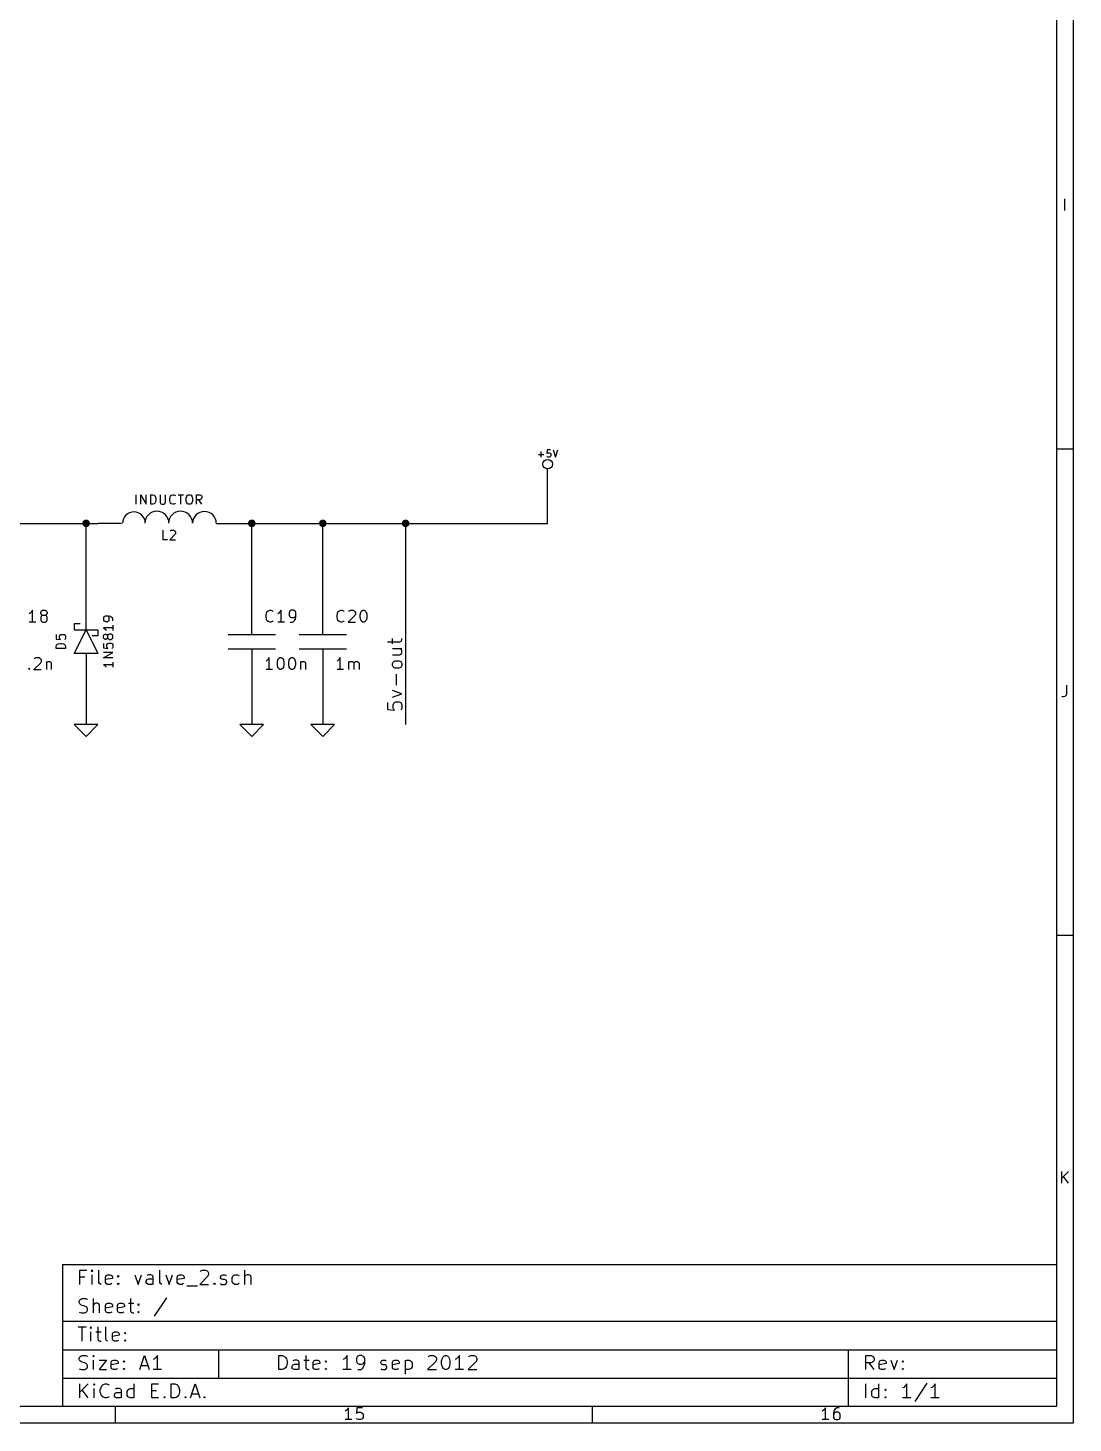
# Model space of a CAD drawing. Extents: x 4000 to 326700, y 4000 to 230000.
# Drawn here: x 282540 to 326700, y 4000 to 62925 of the extents above; entities that cross this region are included whole.
import ezdxf

# ---------------------------------------------------------------- set-up
doc = ezdxf.new("R2010")
doc.units = 0
for name, color, linetype in [('BLACK', 1, 'CONTINUOUS'), ('CYAN', 4, 'CONTINUOUS'), ('GREEN', 3, 'CONTINUOUS'), ('RED', 5, 'CONTINUOUS')]:
    doc.layers.add(name, color=color, linetype=linetype)

msp = doc.modelspace()

# ---------------------------------------------------------------- linework, layer by layer
at = {"layer": 'BLACK'}
for p, q in [((326700, 230000), (326700, 4000)), ((326000, 229300), (326000, 4700)), ((326350, 55210), (326350, 55710)), ((326700, 45140), (326000, 45140)), ((297940, 36910), (297940, 37140)), ((298340, 37080), (298340, 37140)), ((297740, 36990), (298260, 36990)), ((297940, 36710), (298340, 36710)), ((298260, 36990), (298310, 37020)), ((298310, 36680), (298290, 36710)), ((298310, 37020), (298340, 37080)), ((298340, 36620), (298310, 36680)), ((298310, 36480), (298340, 36540)), ((298340, 36540), (298340, 36620)), ((297940, 36450), (298260, 36450)), ((297940, 36080), (297970, 36140)), ((297940, 36000), (297940, 36080)), ((297970, 35940), (297940, 36000)), ((297970, 36140), (298000, 36170)), ((298000, 36170), (298060, 36200)), ((298060, 36200), (298230, 36200)), ((298230, 36200), (298290, 36170)), ((298260, 36450), (298310, 36480)), ((298290, 36170), (298310, 36140)), ((298310, 36140), (298340, 36080)), ((298340, 36000), (298310, 35940)), ((298340, 36080), (298340, 36000)), ((298000, 35910), (297970, 35940)), ((298060, 35880), (298000, 35910)), ((298230, 35880), (298060, 35880)), ((298110, 35170), (298110, 35630)), ((298290, 35910), (298230, 35880)), ((298310, 35940), (298290, 35910)), ((298340, 34800), (297940, 34940)), ((297940, 34660), (298340, 34800)), ((326420, 34810), (326400, 34740)), ((326420, 35170), (326420, 34810)), ((297740, 34430), (297740, 34140)), ((297970, 34340), (298000, 34400)), ((297970, 34200), (297970, 34340)), ((298000, 34140), (297970, 34200)), ((298000, 34400), (298030, 34430)), ((298030, 34430), (298090, 34460)), ((298090, 34460), (298230, 34460)), ((298230, 34460), (298290, 34430)), ((298290, 34430), (298310, 34400)), ((298310, 34400), (298340, 34340)), ((298340, 34200), (298310, 34140)), ((298340, 34340), (298340, 34200)), ((326280, 34670), (326230, 34670)), ((326350, 34690), (326280, 34670)), ((326400, 34740), (326350, 34690)), ((297740, 34140), (298030, 34110)), ((298030, 34110), (298000, 34140)), ((298310, 34140), (298290, 34110)), ((326700, 24600), (326000, 24600)), ((326220, 14130), (326220, 14630)), ((326500, 14630), (326220, 14340)), ((326500, 14130), (326290, 14410)), ((284000, 10700), (284000, 4700)), ((284000, 10700), (326000, 10700)), ((284000, 10700), (326000, 10700)), ((284740, 9860), (284740, 10460)), ((284740, 10460), (285030, 10460)), ((284940, 10170), (284740, 10170)), ((285250, 10460), (285220, 10430)), ((285220, 10430), (285250, 10400)), ((285280, 10430), (285250, 10460)), ((285250, 10460), (285250, 10400)), ((285250, 10400), (285280, 10430)), ((285250, 9860), (285250, 10260)), ((285540, 9940), (285540, 10460)), ((285820, 10170), (285850, 10230)), ((285820, 9940), (285820, 10170)), ((286110, 10110), (285820, 10060)), ((285850, 10230), (285910, 10260)), ((285910, 10260), (286020, 10260)), ((286020, 10260), (286080, 10230)), ((286080, 10230), (286110, 10170)), ((286110, 10170), (286110, 10110)), ((286330, 10200), (286360, 10230)), ((286360, 10170), (286330, 10200)), ((286360, 10230), (286390, 10200)), ((286360, 10230), (286360, 10170)), ((286390, 10200), (286360, 10170)), ((287060, 10260), (287200, 9860)), ((287200, 9860), (287340, 10260)), ((287540, 10000), (287570, 10060)), ((287630, 10260), (287570, 10230)), ((287570, 10060), (287630, 10090)), ((287740, 10260), (287630, 10260)), ((287630, 10090), (287770, 10090)), ((287800, 10230), (287740, 10260)), ((287770, 10090), (287830, 10110)), ((287830, 10170), (287800, 10230)), ((287830, 9860), (287830, 10170)), ((288110, 9940), (288110, 10460)), ((288370, 10260), (288510, 9860)), ((288510, 9860), (288650, 10260)), ((288850, 10170), (288880, 10230)), ((288850, 9940), (288850, 10170)), ((289140, 10110), (288850, 10060)), ((288880, 10230), (288940, 10260)), ((288940, 10260), (289050, 10260)), ((289050, 10260), (289110, 10230)), ((289110, 10230), (289140, 10170)), ((289140, 10170), (289140, 10110)), ((290140, 10200), (289800, 9860)), ((289820, 10400), (289850, 10430)), ((289850, 10430), (289910, 10460)), ((289910, 10460), (290050, 10460)), ((290050, 10460), (290110, 10430)), ((290110, 10430), (290140, 10400)), ((290140, 10400), (290170, 10340)), ((290170, 10290), (290140, 10200)), ((290170, 10340), (290170, 10290)), ((290680, 10170), (290710, 10230)), ((290680, 10140), (290680, 10170)), ((290710, 10090), (290680, 10140)), ((290710, 10230), (290770, 10260)), ((290770, 10060), (290710, 10090)), ((290770, 10260), (290860, 10260)), ((290860, 10060), (290770, 10060)), ((290860, 10260), (290910, 10230)), ((290910, 10030), (290860, 10060)), ((290940, 9970), (290910, 10030)), ((291170, 10140), (291200, 10200)), ((291170, 9970), (291170, 10140)), ((291200, 10200), (291230, 10230)), ((291230, 10230), (291290, 10260)), ((291290, 10260), (291400, 10260)), ((291400, 10260), (291460, 10230)), ((291710, 9860), (291710, 10460)), ((291740, 10230), (291710, 10200)), ((291800, 10260), (291740, 10230)), ((291880, 10260), (291800, 10260)), ((291940, 10230), (291880, 10260)), ((291970, 10170), (291940, 10230)), ((291970, 9860), (291970, 10170)), ((285570, 9890), (285540, 9940)), ((285630, 9860), (285570, 9890)), ((285850, 9890), (285820, 9940)), ((285910, 9860), (285850, 9890)), ((286020, 9860), (285910, 9860)), ((286080, 9890), (286020, 9860)), ((286330, 9890), (286360, 9910)), ((286360, 9860), (286330, 9890)), ((286360, 9910), (286390, 9890)), ((286360, 9910), (286360, 9860)), ((286390, 9890), (286360, 9860)), ((287540, 9940), (287540, 10000)), ((287570, 9890), (287540, 9940)), ((287630, 9860), (287570, 9890)), ((287770, 9860), (287630, 9860)), ((287830, 9890), (287770, 9860)), ((288140, 9890), (288110, 9940)), ((288200, 9860), (288140, 9890)), ((288880, 9890), (288850, 9940)), ((288940, 9860), (288880, 9890)), ((289050, 9860), (288940, 9860)), ((289110, 9890), (289050, 9860)), ((289250, 9800), (289710, 9800)), ((289800, 9860), (290170, 9860)), ((290390, 9890), (290420, 9910)), ((290420, 9860), (290390, 9890)), ((290420, 9910), (290450, 9890)), ((290420, 9910), (290420, 9860)), ((290450, 9890), (290420, 9860)), ((290680, 9890), (290740, 9860)), ((290740, 9860), (290860, 9860)), ((290860, 9860), (290910, 9890)), ((290910, 9890), (290940, 9940)), ((290940, 9940), (290940, 9970)), ((291200, 9910), (291170, 9970)), ((291230, 9890), (291200, 9910)), ((291290, 9860), (291230, 9890)), ((291400, 9860), (291290, 9860)), ((291460, 9890), (291400, 9860)), ((284710, 9140), (284740, 9200)), ((284710, 9090), (284710, 9140)), ((284740, 9030), (284710, 9090)), ((284740, 9200), (284770, 9230)), ((284770, 9000), (284740, 9030)), ((284770, 9230), (284830, 9260)), ((284830, 8970), (284770, 9000)), ((284830, 9260), (284970, 9260)), ((284940, 8940), (284830, 8970)), ((285000, 8910), (284940, 8940)), ((284970, 9260), (285060, 9230)), ((285030, 8890), (285000, 8910)), ((285060, 8830), (285030, 8890)), ((285310, 8660), (285310, 9260)), ((285340, 9030), (285310, 9000)), ((285400, 9060), (285340, 9030)), ((285480, 9060), (285400, 9060)), ((285540, 9030), (285480, 9060)), ((285570, 8970), (285540, 9030)), ((285570, 8660), (285570, 8970)), ((285820, 8970), (285850, 9030)), ((285820, 8740), (285820, 8970)), ((286110, 8910), (285820, 8860)), ((285850, 9030), (285910, 9060)), ((285910, 9060), (286020, 9060)), ((286020, 9060), (286080, 9030)), ((286080, 9030), (286110, 8970)), ((286110, 8970), (286110, 8910)), ((286330, 8970), (286360, 9030)), ((286330, 8740), (286330, 8970)), ((286620, 8910), (286330, 8860)), ((286360, 9030), (286420, 9060)), ((286420, 9060), (286530, 9060)), ((286530, 9060), (286590, 9030)), ((286590, 9030), (286620, 8970)), ((286620, 8970), (286620, 8910)), ((286790, 9060), (287020, 9060)), ((286870, 9260), (286870, 8740)), ((287180, 9000), (287210, 9030)), ((287210, 8970), (287180, 9000)), ((287210, 9030), (287240, 9000)), ((287210, 9030), (287210, 8970)), ((287240, 9000), (287210, 8970)), ((288390, 9290), (287880, 8510)), ((284000, 8300), (326000, 8300)), ((284710, 8690), (284800, 8660)), ((284800, 8660), (284940, 8660)), ((284940, 8660), (285000, 8690)), ((285000, 8690), (285030, 8710)), ((285030, 8710), (285060, 8770)), ((285060, 8770), (285060, 8830)), ((285850, 8690), (285820, 8740)), ((285910, 8660), (285850, 8690)), ((286020, 8660), (285910, 8660)), ((286080, 8690), (286020, 8660)), ((286360, 8690), (286330, 8740)), ((286420, 8660), (286360, 8690)), ((286530, 8660), (286420, 8660)), ((286590, 8690), (286530, 8660)), ((286870, 8740), (286900, 8690)), ((286900, 8690), (286960, 8660)), ((286960, 8660), (287020, 8660)), ((287180, 8690), (287210, 8710)), ((287210, 8660), (287180, 8690)), ((287210, 8710), (287240, 8690)), ((287210, 8710), (287210, 8660)), ((287240, 8690), (287210, 8660)), ((284660, 8060), (285000, 8060)), ((284830, 7460), (284830, 8060)), ((285200, 8060), (285170, 8030)), ((285170, 8030), (285200, 8000)), ((285230, 8030), (285200, 8060)), ((285200, 8060), (285200, 8000)), ((285200, 8000), (285230, 8030)), ((285200, 7460), (285200, 7860)), ((285410, 7860), (285640, 7860)), ((285490, 8060), (285490, 7540)), ((285830, 7540), (285830, 8060)), ((286110, 7770), (286140, 7830)), ((286110, 7540), (286110, 7770)), ((286400, 7710), (286110, 7660)), ((286140, 7830), (286200, 7860)), ((286200, 7860), (286310, 7860)), ((286310, 7860), (286370, 7830)), ((286370, 7830), (286400, 7770)), ((286400, 7770), (286400, 7710)), ((286620, 7800), (286650, 7830)), ((286650, 7770), (286620, 7800)), ((286650, 7830), (286680, 7800)), ((286650, 7830), (286650, 7770)), ((286680, 7800), (286650, 7770)), ((284000, 7100), (326000, 7100)), ((285490, 7540), (285520, 7490)), ((285520, 7490), (285580, 7460)), ((285580, 7460), (285640, 7460)), ((285860, 7490), (285830, 7540)), ((285920, 7460), (285860, 7490)), ((286140, 7490), (286110, 7540)), ((286200, 7460), (286140, 7490)), ((286310, 7460), (286200, 7460)), ((286370, 7490), (286310, 7460)), ((286620, 7490), (286650, 7510)), ((286650, 7460), (286620, 7490)), ((286650, 7510), (286680, 7490)), ((286650, 7510), (286650, 7460)), ((286680, 7490), (286650, 7460)), ((290600, 7100), (290600, 5900)), ((317200, 7100), (317200, 4700)), ((284710, 6740), (284740, 6800)), ((284710, 6690), (284710, 6740)), ((284740, 6630), (284710, 6690)), ((284740, 6800), (284770, 6830)), ((284770, 6600), (284740, 6630)), ((284770, 6830), (284830, 6860)), ((284830, 6570), (284770, 6600)), ((284830, 6860), (284970, 6860)), ((284940, 6540), (284830, 6570)), ((285000, 6510), (284940, 6540)), ((284970, 6860), (285060, 6830)), ((285030, 6490), (285000, 6510)), ((285060, 6430), (285030, 6490)), ((285310, 6860), (285280, 6830)), ((285280, 6830), (285310, 6800)), ((285340, 6830), (285310, 6860)), ((285310, 6860), (285310, 6800)), ((285310, 6800), (285340, 6830)), ((285310, 6260), (285310, 6660)), ((285550, 6660), (285860, 6660)), ((285860, 6660), (285550, 6260)), ((286060, 6570), (286090, 6630)), ((286060, 6340), (286060, 6570)), ((286350, 6510), (286060, 6460)), ((286090, 6630), (286150, 6660)), ((286150, 6660), (286260, 6660)), ((286260, 6660), (286320, 6630)), ((286320, 6630), (286350, 6570)), ((286350, 6570), (286350, 6510)), ((286570, 6600), (286600, 6630)), ((286600, 6570), (286570, 6600)), ((286600, 6630), (286630, 6600)), ((286600, 6630), (286600, 6570)), ((286630, 6600), (286600, 6570)), ((287270, 6260), (287470, 6860)), ((287470, 6860), (287670, 6260)), ((287890, 6710), (287830, 6690)), ((287950, 6770), (287890, 6710)), ((288010, 6860), (287950, 6770)), ((288010, 6260), (288010, 6860)), ((293140, 6260), (293140, 6860)), ((293140, 6860), (293290, 6860)), ((293290, 6860), (293370, 6830)), ((293370, 6830), (293430, 6770)), ((293430, 6770), (293460, 6710)), ((293460, 6710), (293490, 6600)), ((293490, 6510), (293460, 6400)), ((293490, 6600), (293490, 6510)), ((293800, 6660), (293740, 6630)), ((293740, 6460), (293800, 6490)), ((293910, 6660), (293800, 6660)), ((293800, 6490), (293940, 6490)), ((293970, 6630), (293910, 6660)), ((293940, 6490), (294000, 6510)), ((294000, 6570), (293970, 6630)), ((294000, 6260), (294000, 6570)), ((294200, 6660), (294430, 6660)), ((294280, 6860), (294280, 6340)), ((294590, 6570), (294620, 6630)), ((294590, 6340), (294590, 6570)), ((294880, 6510), (294590, 6460)), ((294620, 6630), (294680, 6660)), ((294680, 6660), (294790, 6660)), ((294790, 6660), (294850, 6630)), ((294850, 6630), (294880, 6570)), ((294880, 6570), (294880, 6510)), ((295100, 6600), (295130, 6630)), ((295130, 6570), (295100, 6600)), ((295130, 6630), (295160, 6600)), ((295130, 6630), (295130, 6570)), ((295160, 6600), (295130, 6570)), ((295910, 6710), (295850, 6690)), ((295970, 6770), (295910, 6710)), ((296030, 6860), (295970, 6770)), ((296030, 6260), (296030, 6860)), ((296450, 6800), (296420, 6740)), ((296420, 6740), (296420, 6600)), ((296420, 6600), (296450, 6540)), ((296480, 6830), (296450, 6800)), ((296450, 6540), (296480, 6510)), ((296540, 6860), (296480, 6830)), ((296480, 6510), (296540, 6490)), ((296650, 6860), (296540, 6860)), ((296540, 6490), (296650, 6490)), ((296710, 6830), (296650, 6860)), ((296650, 6490), (296710, 6510)), ((296740, 6800), (296710, 6830)), ((296710, 6510), (296740, 6540)), ((296770, 6740), (296740, 6800)), ((296740, 6540), (296770, 6600)), ((296740, 6400), (296770, 6510)), ((296770, 6510), (296770, 6740)), ((297450, 6570), (297480, 6630)), ((297450, 6540), (297450, 6570)), ((297480, 6490), (297450, 6540)), ((297480, 6630), (297540, 6660)), ((297540, 6460), (297480, 6490)), ((297540, 6660), (297630, 6660)), ((297630, 6660), (297680, 6630)), ((297940, 6570), (297970, 6630)), ((297940, 6340), (297940, 6570)), ((298230, 6510), (297940, 6460)), ((297970, 6630), (298030, 6660)), ((298030, 6660), (298140, 6660)), ((298140, 6660), (298200, 6630)), ((298200, 6630), (298230, 6570)), ((298230, 6570), (298230, 6510)), ((298480, 6660), (298480, 6060)), ((298480, 6630), (298540, 6660)), ((298540, 6660), (298650, 6660)), ((298650, 6660), (298710, 6630)), ((298710, 6630), (298740, 6600)), ((298740, 6600), (298770, 6540)), ((298770, 6540), (298770, 6370)), ((299770, 6600), (299430, 6260)), ((299450, 6800), (299480, 6830)), ((299480, 6830), (299540, 6860)), ((299540, 6860), (299680, 6860)), ((299680, 6860), (299740, 6830)), ((299740, 6830), (299770, 6800)), ((299770, 6800), (299800, 6740)), ((299800, 6690), (299770, 6600)), ((299800, 6740), (299800, 6690)), ((300020, 6630), (300050, 6740)), ((300020, 6490), (300020, 6630)), ((300050, 6370), (300020, 6490)), ((300050, 6740), (300080, 6800)), ((300080, 6800), (300110, 6830)), ((300110, 6830), (300170, 6860)), ((300170, 6860), (300220, 6860)), ((300220, 6860), (300280, 6830)), ((300280, 6830), (300310, 6800)), ((300310, 6800), (300340, 6740)), ((300340, 6740), (300370, 6630)), ((300370, 6490), (300340, 6370)), ((300370, 6630), (300370, 6490)), ((300650, 6710), (300590, 6690)), ((300710, 6770), (300650, 6710)), ((300770, 6860), (300710, 6770)), ((300770, 6260), (300770, 6860)), ((301480, 6600), (301140, 6260)), ((301160, 6800), (301190, 6830)), ((301190, 6830), (301250, 6860)), ((301250, 6860), (301390, 6860)), ((301390, 6860), (301450, 6830)), ((301450, 6830), (301480, 6800)), ((301480, 6800), (301510, 6740)), ((301510, 6690), (301480, 6600)), ((301510, 6740), (301510, 6690)), ((317940, 6260), (317940, 6860)), ((317940, 6860), (318170, 6860)), ((318170, 6540), (317940, 6540)), ((318290, 6260), (318090, 6540)), ((318170, 6860), (318230, 6830)), ((318230, 6570), (318170, 6540)), ((318230, 6830), (318260, 6800)), ((318260, 6600), (318230, 6570)), ((318260, 6800), (318290, 6740)), ((318290, 6660), (318260, 6600)), ((318290, 6740), (318290, 6660)), ((318510, 6570), (318540, 6630)), ((318510, 6340), (318510, 6570)), ((318800, 6510), (318510, 6460)), ((318540, 6630), (318600, 6660)), ((318600, 6660), (318710, 6660)), ((318710, 6660), (318770, 6630)), ((318770, 6630), (318800, 6570)), ((318800, 6570), (318800, 6510)), ((319000, 6660), (319140, 6260)), ((319140, 6260), (319280, 6660)), ((319480, 6600), (319510, 6630)), ((319510, 6570), (319480, 6600)), ((319510, 6630), (319540, 6600)), ((319510, 6630), (319510, 6570)), ((319540, 6600), (319510, 6570)), ((284000, 5900), (326000, 5900)), ((284710, 6290), (284800, 6260)), ((284800, 6260), (284940, 6260)), ((284940, 6260), (285000, 6290)), ((285000, 6290), (285030, 6310)), ((285030, 6310), (285060, 6370)), ((285060, 6370), (285060, 6430)), ((285550, 6260), (285860, 6260)), ((286090, 6290), (286060, 6340)), ((286150, 6260), (286090, 6290)), ((286260, 6260), (286150, 6260)), ((286320, 6290), (286260, 6260)), ((286570, 6290), (286600, 6310)), ((286600, 6260), (286570, 6290)), ((286600, 6310), (286630, 6290)), ((286600, 6310), (286600, 6260)), ((286630, 6290), (286600, 6260)), ((287320, 6430), (287610, 6430)), ((288180, 6260), (287830, 6260)), ((293290, 6260), (293140, 6260)), ((293370, 6290), (293290, 6260)), ((293430, 6340), (293370, 6290)), ((293460, 6400), (293430, 6340)), ((293710, 6400), (293740, 6460)), ((293710, 6340), (293710, 6400)), ((293740, 6290), (293710, 6340)), ((293800, 6260), (293740, 6290)), ((293940, 6260), (293800, 6260)), ((294000, 6290), (293940, 6260)), ((294280, 6340), (294310, 6290)), ((294310, 6290), (294370, 6260)), ((294370, 6260), (294430, 6260)), ((294620, 6290), (294590, 6340)), ((294680, 6260), (294620, 6290)), ((294790, 6260), (294680, 6260)), ((294850, 6290), (294790, 6260)), ((295100, 6290), (295130, 6310)), ((295130, 6260), (295100, 6290)), ((295130, 6310), (295160, 6290)), ((295130, 6310), (295130, 6260)), ((295160, 6290), (295130, 6260)), ((296200, 6260), (295850, 6260)), ((296480, 6260), (296600, 6260)), ((296600, 6260), (296650, 6290)), ((296650, 6290), (296680, 6310)), ((296680, 6310), (296740, 6400)), ((297450, 6290), (297510, 6260)), ((297510, 6260), (297630, 6260)), ((297630, 6460), (297540, 6460)), ((297680, 6430), (297630, 6460)), ((297630, 6260), (297680, 6290)), ((297710, 6370), (297680, 6430)), ((297680, 6290), (297710, 6340)), ((297710, 6340), (297710, 6370)), ((297970, 6290), (297940, 6340)), ((298030, 6260), (297970, 6290)), ((298140, 6260), (298030, 6260)), ((298200, 6290), (298140, 6260)), ((298540, 6260), (298480, 6290)), ((298650, 6260), (298540, 6260)), ((298710, 6290), (298650, 6260)), ((298740, 6310), (298710, 6290)), ((298770, 6370), (298740, 6310)), ((299430, 6260), (299800, 6260)), ((300080, 6310), (300050, 6370)), ((300110, 6290), (300080, 6310)), ((300170, 6260), (300110, 6290)), ((300220, 6260), (300170, 6260)), ((300280, 6290), (300220, 6260)), ((300310, 6310), (300280, 6290)), ((300340, 6370), (300310, 6310)), ((300940, 6260), (300590, 6260)), ((301140, 6260), (301510, 6260)), ((318540, 6290), (318510, 6340)), ((318600, 6260), (318540, 6290)), ((318710, 6260), (318600, 6260)), ((318770, 6290), (318710, 6260)), ((319480, 6290), (319510, 6310)), ((319510, 6260), (319480, 6290)), ((319510, 6310), (319540, 6290)), ((319510, 6310), (319510, 6260)), ((319540, 6290), (319510, 6260)), ((284740, 5060), (284740, 5660)), ((285090, 5660), (284740, 5310)), ((285090, 5060), (284830, 5400)), ((285340, 5660), (285310, 5630)), ((285310, 5630), (285340, 5600)), ((285370, 5630), (285340, 5660)), ((285340, 5660), (285340, 5600)), ((285340, 5600), (285370, 5630)), ((285340, 5060), (285340, 5460)), ((285600, 5400), (285630, 5510)), ((285600, 5310), (285600, 5400)), ((285630, 5200), (285600, 5310)), ((285630, 5510), (285660, 5570)), ((285660, 5570), (285720, 5630)), ((285720, 5630), (285800, 5660)), ((285800, 5660), (285860, 5660)), ((285860, 5660), (285950, 5630)), ((285950, 5630), (285980, 5600)), ((286290, 5460), (286230, 5430)), ((286400, 5460), (286290, 5460)), ((286460, 5430), (286400, 5460)), ((286430, 5290), (286490, 5310)), ((286490, 5370), (286460, 5430)), ((286490, 5060), (286490, 5370)), ((286740, 5340), (286770, 5400)), ((286740, 5170), (286740, 5340)), ((286770, 5400), (286800, 5430)), ((286800, 5430), (286860, 5460)), ((286860, 5460), (286970, 5460)), ((286970, 5460), (287030, 5430)), ((287030, 5060), (287030, 5660)), ((287770, 5060), (287770, 5660)), ((287770, 5660), (288060, 5660)), ((287770, 5370), (287970, 5370)), ((288600, 5060), (288600, 5660)), ((288600, 5660), (288750, 5660)), ((288750, 5660), (288830, 5630)), ((288830, 5630), (288890, 5570)), ((288890, 5570), (288920, 5510)), ((288920, 5510), (288950, 5400)), ((288950, 5310), (288920, 5200)), ((288950, 5400), (288950, 5310)), ((289410, 5060), (289610, 5660)), ((289610, 5660), (289810, 5060)), ((317940, 5060), (317940, 5660)), ((318200, 5340), (318230, 5400)), ((318200, 5170), (318200, 5340)), ((318230, 5400), (318260, 5430)), ((318260, 5430), (318320, 5460)), ((318320, 5460), (318430, 5460)), ((318430, 5460), (318490, 5430)), ((318490, 5060), (318490, 5660)), ((318740, 5400), (318770, 5430)), ((318770, 5370), (318740, 5400)), ((318770, 5430), (318800, 5400)), ((318770, 5430), (318770, 5370)), ((318800, 5400), (318770, 5370)), ((319550, 5510), (319490, 5490)), ((319610, 5570), (319550, 5510)), ((319670, 5660), (319610, 5570)), ((319670, 5060), (319670, 5660)), ((320520, 5690), (320010, 4910)), ((320750, 5510), (320690, 5490)), ((320810, 5570), (320750, 5510)), ((320870, 5660), (320810, 5570)), ((320870, 5060), (320870, 5660)), ((285660, 5140), (285630, 5200)), ((285720, 5090), (285660, 5140)), ((285800, 5060), (285720, 5090)), ((285860, 5060), (285800, 5060)), ((285950, 5090), (285860, 5060)), ((285980, 5110), (285950, 5090)), ((286200, 5200), (286230, 5260)), ((286200, 5140), (286200, 5200)), ((286230, 5090), (286200, 5140)), ((286230, 5260), (286290, 5290)), ((286290, 5060), (286230, 5090)), ((286290, 5290), (286430, 5290)), ((286430, 5060), (286290, 5060)), ((286490, 5090), (286430, 5060)), ((286770, 5110), (286740, 5170)), ((286800, 5090), (286770, 5110)), ((286860, 5060), (286800, 5090)), ((286970, 5060), (286860, 5060)), ((287030, 5090), (286970, 5060)), ((288060, 5060), (287770, 5060)), ((288280, 5090), (288310, 5110)), ((288310, 5060), (288280, 5090)), ((288310, 5110), (288340, 5090)), ((288310, 5110), (288310, 5060)), ((288340, 5090), (288310, 5060)), ((288750, 5060), (288600, 5060)), ((288830, 5090), (288750, 5060)), ((288890, 5140), (288830, 5090)), ((288920, 5200), (288890, 5140)), ((289170, 5090), (289200, 5110)), ((289200, 5060), (289170, 5090)), ((289200, 5110), (289230, 5090)), ((289200, 5110), (289200, 5060)), ((289230, 5090), (289200, 5060)), ((289460, 5230), (289750, 5230)), ((289970, 5090), (290000, 5110)), ((290000, 5060), (289970, 5090)), ((290000, 5110), (290030, 5090)), ((290000, 5110), (290000, 5060)), ((290030, 5090), (290000, 5060)), ((318230, 5110), (318200, 5170)), ((318260, 5090), (318230, 5110)), ((318320, 5060), (318260, 5090)), ((318430, 5060), (318320, 5060)), ((318490, 5090), (318430, 5060)), ((318740, 5090), (318770, 5110)), ((318770, 5060), (318740, 5090)), ((318770, 5110), (318800, 5090)), ((318770, 5110), (318770, 5060)), ((318800, 5090), (318770, 5060)), ((319840, 5060), (319490, 5060)), ((321040, 5060), (320690, 5060)), ((326000, 4700), (4700, 4700)), ((286240, 4000), (286240, 4700)), ((295980, 4530), (295940, 4500)), ((296220, 4150), (295940, 4150)), ((296030, 4580), (295980, 4530)), ((296080, 4650), (296030, 4580)), ((296080, 4150), (296080, 4650)), ((296440, 4650), (296420, 4410)), ((296420, 4410), (296440, 4430)), ((296440, 4170), (296420, 4200)), ((296680, 4650), (296440, 4650)), ((296440, 4430), (296490, 4460)), ((296490, 4150), (296440, 4170)), ((296490, 4460), (296610, 4460)), ((296610, 4150), (296490, 4150)), ((296610, 4460), (296650, 4430)), ((296650, 4170), (296610, 4150)), ((296650, 4430), (296680, 4410)), ((296680, 4200), (296650, 4170)), ((296680, 4410), (296700, 4360)), ((296700, 4240), (296680, 4200)), ((296700, 4360), (296700, 4240)), ((306400, 4000), (306400, 4700)), ((316140, 4530), (316100, 4500)), ((316380, 4150), (316100, 4150)), ((316190, 4580), (316140, 4530)), ((316240, 4650), (316190, 4580)), ((316240, 4150), (316240, 4650)), ((316600, 4530), (316580, 4430)), ((316580, 4430), (316580, 4240)), ((316600, 4410), (316580, 4360)), ((316580, 4240), (316600, 4200)), ((316650, 4600), (316600, 4530)), ((316620, 4430), (316600, 4410)), ((316600, 4200), (316620, 4170)), ((316670, 4460), (316620, 4430)), ((316620, 4170), (316670, 4150)), ((316670, 4620), (316650, 4600)), ((316720, 4650), (316670, 4620)), ((316770, 4460), (316670, 4460)), ((316670, 4150), (316770, 4150)), ((316810, 4650), (316720, 4650)), ((316810, 4430), (316770, 4460)), ((316770, 4150), (316810, 4170)), ((316840, 4410), (316810, 4430)), ((316810, 4170), (316840, 4200)), ((316860, 4360), (316840, 4410)), ((316840, 4200), (316860, 4240)), ((316860, 4240), (316860, 4360)), ((326700, 4000), (4000, 4000))]:
    msp.add_line(p, q, dxfattribs=at)
at = {"layer": 'CYAN'}
for p, q in [((304110, 44910), (304340, 44910)), ((304230, 44800), (304230, 45030)), ((304480, 45100), (304470, 44960)), ((304470, 44960), (304480, 44970)), ((304480, 44810), (304470, 44830)), ((304620, 45100), (304480, 45100)), ((304480, 44970), (304510, 44980)), ((304510, 44800), (304480, 44810)), ((304510, 44980), (304580, 44980)), ((304580, 44800), (304510, 44800)), ((304580, 44980), (304610, 44970)), ((304610, 44810), (304580, 44800)), ((304610, 44970), (304620, 44960)), ((304620, 44830), (304610, 44810)), ((304620, 44960), (304640, 44930)), ((304640, 44860), (304620, 44830)), ((304640, 44930), (304640, 44860)), ((304730, 45100), (304830, 44800)), ((304830, 44800), (304930, 45100)), ((287120, 42810), (287120, 43210)), ((287310, 42810), (287310, 43210)), ((287310, 43210), (287530, 42810)), ((287530, 42810), (287530, 43210)), ((287730, 42810), (287730, 43210)), ((287730, 43210), (287820, 43210)), ((287820, 43210), (287880, 43190)), ((287880, 43190), (287920, 43150)), ((287920, 43150), (287930, 43110)), ((287930, 43110), (287950, 43040)), ((287950, 43040), (287950, 42980)), ((288130, 43210), (288130, 42880)), ((288350, 42880), (288350, 43210)), ((288530, 43040), (288550, 43110)), ((288530, 42980), (288530, 43040)), ((288550, 43110), (288560, 43150)), ((288560, 43150), (288600, 43190)), ((288600, 43190), (288660, 43210)), ((288660, 43210), (288700, 43210)), ((288700, 43210), (288750, 43190)), ((288750, 43190), (288770, 43170)), ((288890, 43210), (289120, 43210)), ((289000, 42810), (289000, 43210)), ((289230, 43070), (289250, 43150)), ((289230, 42940), (289230, 43070)), ((289250, 43150), (289280, 43190)), ((289280, 43190), (289320, 43210)), ((289320, 43210), (289400, 43210)), ((289400, 43210), (289440, 43190)), ((289440, 43190), (289470, 43150)), ((289470, 43150), (289490, 43070)), ((289490, 43070), (289490, 42940)), ((289670, 42810), (289670, 43210)), ((289670, 43210), (289820, 43210)), ((289820, 43210), (289860, 43190)), ((289860, 43020), (289820, 43000)), ((289860, 43190), (289870, 43170)), ((289870, 43040), (289860, 43020)), ((289870, 43170), (289890, 43130)), ((289890, 43070), (289870, 43040)), ((289890, 43130), (289890, 43070)), ((287820, 42810), (287730, 42810)), ((287880, 42830), (287820, 42810)), ((287920, 42870), (287880, 42830)), ((287930, 42900), (287920, 42870)), ((287950, 42980), (287930, 42900)), ((288130, 42880), (288140, 42850)), ((288140, 42850), (288160, 42830)), ((288160, 42830), (288200, 42810)), ((288200, 42810), (288280, 42810)), ((288280, 42810), (288320, 42830)), ((288320, 42830), (288330, 42850)), ((288330, 42850), (288350, 42880)), ((288550, 42900), (288530, 42980)), ((288560, 42870), (288550, 42900)), ((288600, 42830), (288560, 42870)), ((288660, 42810), (288600, 42830)), ((288700, 42810), (288660, 42810)), ((288750, 42830), (288700, 42810)), ((288770, 42850), (288750, 42830)), ((289250, 42870), (289230, 42940)), ((289280, 42830), (289250, 42870)), ((289320, 42810), (289280, 42830)), ((289400, 42810), (289320, 42810)), ((289440, 42830), (289400, 42810)), ((289470, 42870), (289440, 42830)), ((289490, 42940), (289470, 42870)), ((289820, 43000), (289670, 43000)), ((289890, 42810), (289760, 43000)), ((288250, 41310), (288250, 41710)), ((288440, 41310), (288250, 41310)), ((288760, 41540), (288530, 41310)), ((288530, 41310), (288770, 41310)), ((288550, 41670), (288570, 41690)), ((288570, 41690), (288600, 41710)), ((288600, 41710), (288700, 41710)), ((288700, 41710), (288740, 41690)), ((288740, 41690), (288760, 41670)), ((288760, 41670), (288770, 41630)), ((288770, 41590), (288760, 41540)), ((288770, 41630), (288770, 41590)), ((282740, 38330), (282690, 38260)), ((282740, 37830), (282740, 38330)), ((283120, 38300), (283170, 38330)), ((283170, 38330), (283270, 38330)), ((283270, 38330), (283310, 38300)), ((292690, 38300), (292760, 38330)), ((292760, 38330), (292810, 38330)), ((292810, 38330), (292880, 38300)), ((293240, 38330), (293190, 38260)), ((293240, 37830), (293240, 38330)), ((293670, 38330), (293620, 38300)), ((293770, 38330), (293670, 38330)), ((293810, 38300), (293770, 38330)), ((295690, 38300), (295760, 38330)), ((295760, 38330), (295810, 38330)), ((295810, 38330), (295880, 38300)), ((296120, 38300), (296170, 38330)), ((296170, 38330), (296290, 38330)), ((296290, 38330), (296330, 38300)), ((296650, 38300), (296690, 38330)), ((296690, 38330), (296740, 38330)), ((296740, 38330), (296790, 38300)), ((282640, 38210), (282600, 38180)), ((282880, 37830), (282600, 37830)), ((282690, 38260), (282640, 38210)), ((283080, 38230), (283100, 38280)), ((283080, 38210), (283080, 38230)), ((283100, 38160), (283080, 38210)), ((283100, 38070), (283080, 38020)), ((283080, 38020), (283080, 37920)), ((283080, 37920), (283100, 37880)), ((283100, 38280), (283120, 38300)), ((283120, 38140), (283100, 38160)), ((283120, 38090), (283100, 38070)), ((283100, 37880), (283120, 37850)), ((283170, 38110), (283120, 38140)), ((283170, 38110), (283120, 38090)), ((283120, 37850), (283170, 37830)), ((283270, 38110), (283170, 38110)), ((283170, 37830), (283270, 37830)), ((283310, 38140), (283270, 38110)), ((283310, 38090), (283270, 38110)), ((283270, 37830), (283310, 37850)), ((283310, 38300), (283340, 38280)), ((283340, 38160), (283310, 38140)), ((283340, 38070), (283310, 38090)), ((283310, 37850), (283340, 37880)), ((283340, 38280), (283360, 38230)), ((283360, 38210), (283340, 38160)), ((283360, 38020), (283340, 38070)), ((283340, 37880), (283360, 37920)), ((283360, 38230), (283360, 38210)), ((283360, 37920), (283360, 38020)), ((285750, 38050), (285730, 38010)), ((285730, 38010), (285730, 37930)), ((285730, 37930), (285750, 37890)), ((285770, 38070), (285750, 38050)), ((285750, 37890), (285770, 37880)), ((285810, 38080), (285770, 38070)), ((285770, 37880), (285810, 37860)), ((285960, 38080), (285810, 38080)), ((285810, 37860), (285900, 37860)), ((285940, 38070), (285900, 38080)), ((285900, 37860), (285940, 37880)), ((285960, 38050), (285940, 38070)), ((285940, 37880), (285960, 37890)), ((286040, 38070), (285960, 38080)), ((285980, 38010), (285960, 38050)), ((285960, 37890), (285980, 37930)), ((285980, 37930), (285980, 38010)), ((286090, 38030), (286040, 38070)), ((286110, 38010), (286090, 38030)), ((286130, 37970), (286110, 38010)), ((286130, 37890), (286130, 37970)), ((292600, 38110), (292620, 38210)), ((292600, 38040), (292600, 38110)), ((292620, 37950), (292600, 38040)), ((292620, 38210), (292640, 38260)), ((292640, 37900), (292620, 37950)), ((292640, 38260), (292690, 38300)), ((292690, 37850), (292640, 37900)), ((292760, 37830), (292690, 37850)), ((292810, 37830), (292760, 37830)), ((292880, 37850), (292810, 37830)), ((292880, 38300), (292900, 38280)), ((292900, 37880), (292880, 37850)), ((293140, 38210), (293100, 38180)), ((293380, 37830), (293100, 37830)), ((293190, 38260), (293140, 38210)), ((293600, 38280), (293580, 38230)), ((293580, 38230), (293580, 38110)), ((293580, 38110), (293600, 38070)), ((293620, 38300), (293600, 38280)), ((293600, 38070), (293620, 38040)), ((293620, 38040), (293670, 38020)), ((293620, 37830), (293720, 37830)), ((293670, 38020), (293770, 38020)), ((293720, 37830), (293770, 37850)), ((293770, 38020), (293810, 38040)), ((293770, 37850), (293790, 37880)), ((293790, 37880), (293840, 37950)), ((293840, 38280), (293810, 38300)), ((293810, 38040), (293840, 38070)), ((293860, 38230), (293840, 38280)), ((293840, 38070), (293860, 38110)), ((293840, 37950), (293860, 38040)), ((293860, 38040), (293860, 38230)), ((295600, 38110), (295620, 38210)), ((295600, 38040), (295600, 38110)), ((295620, 37950), (295600, 38040)), ((295620, 38210), (295640, 38260)), ((295640, 37900), (295620, 37950)), ((295640, 38260), (295690, 38300)), ((295690, 37850), (295640, 37900)), ((295760, 37830), (295690, 37850)), ((295810, 37830), (295760, 37830)), ((295880, 37850), (295810, 37830)), ((295880, 38300), (295900, 38280)), ((295900, 37880), (295880, 37850)), ((296360, 38110), (296070, 37830)), ((296070, 37830), (296380, 37830)), ((296100, 38280), (296120, 38300)), ((296330, 38300), (296360, 38280)), ((296360, 38280), (296380, 38230)), ((296380, 38180), (296360, 38110)), ((296380, 38230), (296380, 38180)), ((296580, 38140), (296600, 38230)), ((296580, 38020), (296580, 38140)), ((296600, 37920), (296580, 38020)), ((296600, 38230), (296620, 38280)), ((296620, 37880), (296600, 37920)), ((296620, 38280), (296650, 38300)), ((296650, 37850), (296620, 37880)), ((296690, 37830), (296650, 37850)), ((296740, 37830), (296690, 37830)), ((296790, 37850), (296740, 37830)), ((296790, 38300), (296810, 38280)), ((296810, 37880), (296790, 37850)), ((296810, 38280), (296840, 38230)), ((296840, 37920), (296810, 37880)), ((296840, 38230), (296860, 38140)), ((296860, 38020), (296840, 37920)), ((296860, 38140), (296860, 38020)), ((283730, 37300), (283730, 37110)), ((283880, 37240), (283900, 37280)), ((283880, 37140), (283880, 37240)), ((283900, 37110), (283880, 37140)), ((283900, 37280), (283920, 37300)), ((283920, 37300), (283960, 37310)), ((283960, 37310), (284060, 37310)), ((284060, 37310), (284090, 37300)), ((284090, 37300), (284110, 37280)), ((284110, 37280), (284130, 37240)), ((284130, 37140), (284110, 37110)), ((284130, 37240), (284130, 37140)), ((286130, 37590), (285730, 37590)), ((285730, 37590), (285790, 37550)), ((285730, 37250), (285750, 37290)), ((285730, 37170), (285730, 37250)), ((285750, 37130), (285730, 37170)), ((285750, 37290), (285770, 37310)), ((285770, 37120), (285750, 37130)), ((285770, 37310), (285810, 37320)), ((285790, 37550), (285830, 37510)), ((285810, 37320), (285830, 37320)), ((285830, 37510), (285850, 37480)), ((285830, 37320), (285870, 37310)), ((285870, 37310), (285880, 37290)), ((285880, 37130), (285870, 37120)), ((285880, 37290), (285900, 37250)), ((285900, 37170), (285880, 37130)), ((285920, 37290), (285900, 37250)), ((285900, 37250), (285900, 37170)), ((285900, 37170), (285920, 37130)), ((285940, 37310), (285920, 37290)), ((285920, 37130), (285940, 37120)), ((285980, 37320), (285940, 37310)), ((286060, 37320), (285980, 37320)), ((286090, 37310), (286060, 37320)), ((286110, 37290), (286090, 37310)), ((286090, 37120), (286110, 37130)), ((286130, 37250), (286110, 37290)), ((286110, 37130), (286130, 37170)), ((286130, 37700), (286130, 37480)), ((286130, 37170), (286130, 37250)), ((283730, 37110), (283920, 37090)), ((283730, 36800), (283750, 36860)), ((283730, 36710), (283730, 36800)), ((284130, 36710), (283730, 36710)), ((283750, 36860), (283790, 36900)), ((283790, 36900), (283830, 36910)), ((283830, 36910), (283900, 36930)), ((283920, 37090), (283900, 37110)), ((283900, 36930), (283960, 36930)), ((283960, 36930), (284040, 36910)), ((284040, 36910), (284070, 36900)), ((284070, 36900), (284110, 36860)), ((284110, 37110), (284090, 37090)), ((284110, 36860), (284130, 36800)), ((284130, 36800), (284130, 36710)), ((285730, 36930), (285730, 36740)), ((285730, 36740), (285920, 36720)), ((285730, 36320), (286130, 36540)), ((286130, 36540), (285730, 36540)), ((285810, 37100), (285770, 37120)), ((285830, 37100), (285810, 37100)), ((285870, 37120), (285830, 37100)), ((285880, 36870), (285900, 36910)), ((285880, 36770), (285880, 36870)), ((285900, 36740), (285880, 36770)), ((285900, 36910), (285920, 36930)), ((285920, 36720), (285900, 36740)), ((285920, 36930), (285960, 36940)), ((285940, 37120), (285980, 37100)), ((285960, 36940), (286060, 36940)), ((285980, 37100), (286060, 37100)), ((286060, 37100), (286090, 37120)), ((286060, 36940), (286090, 36930)), ((286090, 36930), (286110, 36910)), ((286110, 36740), (286090, 36720)), ((286110, 36910), (286130, 36870)), ((286130, 36770), (286110, 36740)), ((286130, 36870), (286130, 36770)), ((283080, 36110), (282790, 35830)), ((282820, 36280), (282840, 36300)), ((282840, 36300), (282890, 36330)), ((282890, 36330), (283010, 36330)), ((283010, 36330), (283050, 36300)), ((283050, 36300), (283080, 36280)), ((283080, 36280), (283100, 36230)), ((283100, 36180), (283080, 36110)), ((283100, 36230), (283100, 36180)), ((283320, 36160), (283320, 35830)), ((283320, 36110), (283340, 36140)), ((283340, 36140), (283390, 36160)), ((283390, 36160), (283460, 36160)), ((283460, 36160), (283510, 36140)), ((283510, 36140), (283530, 36090)), ((283530, 36090), (283530, 35830)), ((286130, 36320), (285730, 36320)), ((286130, 36030), (285730, 36030)), ((285730, 36030), (285790, 35990)), ((285790, 35990), (285830, 35950)), ((285830, 35950), (285850, 35920)), ((286130, 36140), (286130, 35920)), ((292640, 36210), (292600, 36180)), ((292690, 36260), (292640, 36210)), ((292740, 36330), (292690, 36260)), ((292740, 35830), (292740, 36330)), ((293080, 36140), (293100, 36230)), ((293080, 36020), (293080, 36140)), ((293100, 35920), (293080, 36020)), ((293100, 36230), (293120, 36280)), ((293120, 36280), (293150, 36300)), ((293150, 36300), (293190, 36330)), ((293190, 36330), (293240, 36330)), ((293240, 36330), (293290, 36300)), ((293290, 36300), (293310, 36280)), ((293310, 36280), (293340, 36230)), ((293340, 36230), (293360, 36140)), ((293360, 36020), (293340, 35920)), ((293360, 36140), (293360, 36020)), ((293560, 36140), (293580, 36230)), ((293560, 36020), (293560, 36140)), ((293580, 35920), (293560, 36020)), ((293580, 36230), (293600, 36280)), ((293600, 36280), (293630, 36300)), ((293630, 36300), (293670, 36330)), ((293670, 36330), (293720, 36330)), ((293720, 36330), (293770, 36300)), ((293770, 36300), (293790, 36280)), ((293790, 36280), (293820, 36230)), ((293820, 36230), (293840, 36140)), ((293840, 36020), (293820, 35920)), ((293840, 36140), (293840, 36020)), ((294060, 36160), (294060, 35830)), ((294060, 36110), (294080, 36140)), ((294080, 36140), (294130, 36160)), ((294130, 36160), (294200, 36160)), ((294200, 36160), (294250, 36140)), ((294250, 36140), (294270, 36090)), ((294270, 36090), (294270, 35830)), ((295640, 36210), (295600, 36180)), ((295690, 36260), (295640, 36210)), ((295740, 36330), (295690, 36260)), ((295740, 35830), (295740, 36330)), ((296100, 35830), (296100, 36160)), ((296100, 36110), (296120, 36140)), ((296120, 36140), (296170, 36160)), ((296170, 36160), (296240, 36160)), ((296240, 36160), (296290, 36140)), ((296290, 36140), (296310, 36090)), ((296310, 36090), (296340, 36140)), ((296310, 36090), (296310, 35830)), ((296340, 36140), (296380, 36160)), ((296380, 36160), (296460, 36160)), ((296460, 36160), (296500, 36140)), ((296500, 36140), (296530, 36090)), ((296530, 36090), (296530, 35830)), ((282580, 35850), (282600, 35880)), ((282600, 35830), (282580, 35850)), ((282600, 35880), (282620, 35850)), ((282600, 35880), (282600, 35830)), ((282620, 35850), (282600, 35830)), ((282790, 35830), (283100, 35830)), ((292880, 35830), (292600, 35830)), ((293120, 35880), (293100, 35920)), ((293150, 35850), (293120, 35880)), ((293190, 35830), (293150, 35850)), ((293240, 35830), (293190, 35830)), ((293290, 35850), (293240, 35830)), ((293310, 35880), (293290, 35850)), ((293340, 35920), (293310, 35880)), ((293600, 35880), (293580, 35920)), ((293630, 35850), (293600, 35880)), ((293670, 35830), (293630, 35850)), ((293720, 35830), (293670, 35830)), ((293770, 35850), (293720, 35830)), ((293790, 35880), (293770, 35850)), ((293820, 35920), (293790, 35880)), ((295880, 35830), (295600, 35830))]:
    msp.add_line(p, q, dxfattribs=at)
at = {"layer": 'GREEN'}
for p, q in [((304500, 42000), (304500, 44000)), ((278000, 42000), (285500, 42000)), ((285000, 39000), (285000, 42000)), ((291500, 42000), (304500, 42000)), ((292000, 39000), (292000, 42000)), ((295000, 39000), (295000, 42000)), ((298500, 42000), (298500, 33500)), ((285000, 35000), (285000, 33500)), ((292000, 35000), (292000, 33500)), ((295000, 35000), (295000, 33500))]:
    msp.add_line(p, q, dxfattribs=at)
at = {"layer": 'GREEN', "const_width": 160}
for points in [[(284920, 42000, 1), (285080, 42000, 1)], [(291920, 42000, 1), (292080, 42000, 1)], [(294920, 42000, 1), (295080, 42000, 1)], [(298420, 42000, 1), (298580, 42000, 1)]]:
    msp.add_lwpolyline(points, format="xyb", close=True, dxfattribs=at)
at = {"layer": 'RED'}
for p, q in [((304500, 44000), (304500, 44300)), ((286500, 42000), (285500, 42000)), ((290500, 42000), (291500, 42000)), ((285000, 37500), (285000, 39000)), ((292000, 37300), (292000, 39000)), ((295000, 37300), (295000, 39000)), ((284750, 37750), (284500, 37750)), ((284500, 37750), (284500, 37500)), ((284500, 36500), (285000, 37500)), ((284500, 37500), (285500, 37500)), ((285000, 37500), (285500, 36500)), ((285500, 37250), (285250, 37250)), ((285500, 37500), (285500, 37250)), ((291000, 37300), (293000, 37300)), ((294000, 37300), (296000, 37300)), ((291000, 36700), (293000, 36700)), ((292000, 36700), (292000, 35000)), ((294000, 36700), (296000, 36700)), ((295000, 36700), (295000, 35000)), ((285500, 36500), (284500, 36500)), ((285000, 36500), (285000, 35000)), ((284500, 33500), (285000, 33000)), ((285500, 33500), (284500, 33500)), ((285000, 33000), (285500, 33500)), ((291500, 33500), (292000, 33000)), ((292500, 33500), (291500, 33500)), ((292000, 33000), (292500, 33500)), ((294500, 33500), (295000, 33000)), ((295500, 33500), (294500, 33500)), ((295000, 33000), (295500, 33500))]:
    msp.add_line(p, q, dxfattribs=at)
msp.add_circle((304500, 44500), 200, dxfattribs=at)
for centre, radius in [((287020, 42000), 480), ((287990, 42000), 510), ((288990, 42000), 510), ((290000, 42000), 500)]:
    msp.add_arc(centre, radius, -359, -181, dxfattribs=at)

doc.saveas('drawing.dxf')
